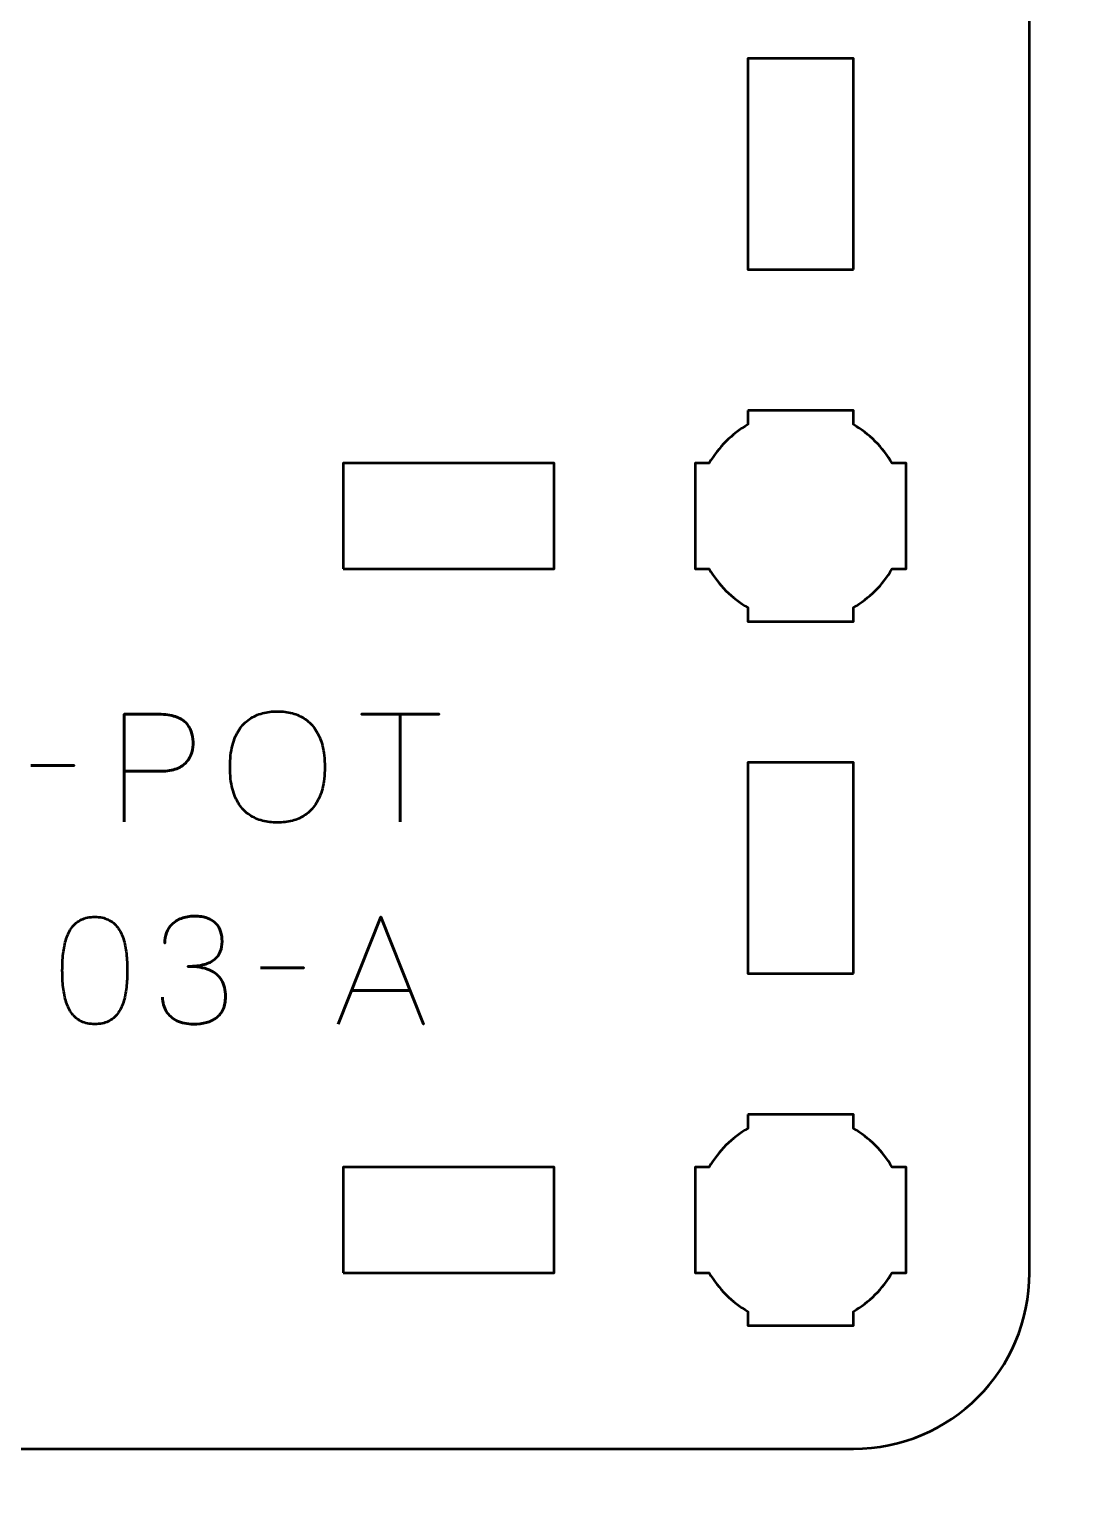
# Model space of a CAD drawing. Header units: centimetres. Extents: x -21 to 0, y -29.7 to 0.
# Drawn here: x -17.891 to -14.947, y -13.8 to -9.618 of the extents above; entities that cross this region are included whole.
import ezdxf

# ---------------------------------------------------------------- set-up
doc = ezdxf.new("R2010")
doc.units = ezdxf.units.CM
doc.header["$MEASUREMENT"] = 0
doc.layers.add('Layer 1', color=7, linetype='Continuous')

msp = doc.modelspace()

# ---------------------------------------------------------------- linework, layer by layer
at = {"layer": 'Layer 1', "color": 1, "lineweight": 53}
msp.add_open_spline([(-21.00003, -29.19995), (-21.00003, -29.19995), (-21.00003, -5.29992), (-21.00003, -5.29992), (-21.00003, -5.29992), (-21.00003, -5.21709), (-20.93286, -5.14992), (-20.85003, -5.14992), (-20.85003, -5.14992), (-20.7672, -5.14992), (-20.70003, -5.08275), (-20.70003, -4.99992), (-20.70003, -4.99992), (-20.70003, -4.91709), (-20.7672, -4.84992), (-20.85003, -4.84992), (-20.85003, -4.84992), (-20.93286, -4.84992), (-21.00003, -4.78275), (-21.00003, -4.69992), (-21.00003, -4.69992), (-21.00003, -4.61709), (-20.93286, -4.54992), (-20.85003, -4.54992), (-20.85003, -4.54992), (-20.7672, -4.54992), (-20.70003, -4.48275), (-20.70003, -4.39992), (-20.70003, -4.39992), (-20.70003, -4.31709), (-20.7672, -4.24992), (-20.85003, -4.24992), (-20.85003, -4.24992), (-20.93286, -4.24992), (-21.00003, -4.18275), (-21.00003, -4.09992), (-21.00003, -4.09992), (-21.00003, -4.01709), (-20.93286, -3.94992), (-20.85003, -3.94992), (-20.85003, -3.94992), (-20.7672, -3.94992), (-20.70003, -3.88275), (-20.70003, -3.79992), (-20.70003, -3.79992), (-20.70003, -3.71709), (-20.7672, -3.64992), (-20.85003, -3.64992), (-20.85003, -3.64992), (-20.93286, -3.64992), (-21.00003, -3.58275), (-21.00003, -3.49992), (-21.00003, -3.49992), (-21.00003, -3.41709), (-20.93286, -3.34992), (-20.85003, -3.34992), (-20.85003, -3.34992), (-20.7672, -3.34992), (-20.70003, -3.28275), (-20.70003, -3.19992), (-20.70003, -3.19992), (-20.70003, -3.11709), (-20.7672, -3.04992), (-20.85003, -3.04992), (-20.85003, -3.04992), (-20.93286, -3.04992), (-21.00003, -2.98275), (-21.00003, -2.89992), (-21.00003, -2.89992), (-21.00003, -2.81709), (-20.93286, -2.74992), (-20.85003, -2.74992), (-20.85003, -2.74992), (-20.7672, -2.74992), (-20.70003, -2.68275), (-20.70003, -2.59992), (-20.70003, -2.59992), (-20.70003, -2.51709), (-20.7672, -2.44992), (-20.85003, -2.44992), (-20.85003, -2.44992), (-20.93286, -2.44992), (-21.00003, -2.38275), (-21.00003, -2.29992), (-21.00003, -2.29992), (-21.00003, -2.21709), (-20.93286, -2.14992), (-20.85003, -2.14992), (-20.85003, -2.14992), (-20.7672, -2.14992), (-20.70003, -2.08275), (-20.70003, -1.99992), (-20.70003, -1.99992), (-20.70003, -1.91709), (-20.7672, -1.84992), (-20.85003, -1.84992), (-20.85003, -1.84992), (-20.93286, -1.84992), (-21.00003, -1.78275), (-21.00003, -1.69992), (-21.00003, -1.69992), (-21.00003, -1.61709), (-20.93286, -1.54992), (-20.85003, -1.54992), (-20.85003, -1.54992), (-20.7672, -1.54992), (-20.70003, -1.48275), (-20.70003, -1.39992), (-20.70003, -1.39992), (-20.70003, -1.31709), (-20.7672, -1.24992), (-20.85003, -1.24992), (-20.85003, -1.24992), (-20.93286, -1.24992), (-21.00003, -1.18275), (-21.00003, -1.09992), (-21.00003, -1.09992), (-21.00003, -1.09992), (-21.00003, -0.49992), (-21.00003, -0.49992), (-21.00003, -0.49992), (-21.00003, -0.22295), (-20.77694, 0.00004), (-20.49994, 0.00004), (-20.49994, 0.00004), (-20.49994, 0.00004), (-0.50008, 0.00004), (-0.50008, 0.00004), (-0.50008, 0.00004), (-0.22294, 0.00004), (0.00002, -0.22295), (0.00002, -0.49992), (0.00002, -0.49992), (0.00002, -0.49992), (0.00002, -29.19995), (0.00002, -29.19995), (0.00002, -29.19995), (0.00002, -29.47695), (-0.22294, -29.70004), (-0.50008, -29.70004), (-0.50008, -29.70004), (-0.50008, -29.70004), (-20.49994, -29.70004), (-20.49994, -29.70004), (-20.49994, -29.70004), (-20.77694, -29.70004), (-21.00003, -29.47695), (-21.00003, -29.19995)], degree=3, knots=[0, 0, 0, 0, 0.027027, 0.027027, 0.027027, 0.027027, 0.0540541, 0.0540541, 0.0540541, 0.0540541, 0.0810811, 0.0810811, 0.0810811, 0.0810811, 0.1081081, 0.1081081, 0.1081081, 0.1081081, 0.1351351, 0.1351351, 0.1351351, 0.1351351, 0.1621622, 0.1621622, 0.1621622, 0.1621622, 0.1891892, 0.1891892, 0.1891892, 0.1891892, 0.2162162, 0.2162162, 0.2162162, 0.2162162, 0.2432432, 0.2432432, 0.2432432, 0.2432432, 0.2702703, 0.2702703, 0.2702703, 0.2702703, 0.2972973, 0.2972973, 0.2972973, 0.2972973, 0.3243243, 0.3243243, 0.3243243, 0.3243243, 0.3513514, 0.3513514, 0.3513514, 0.3513514, 0.3783784, 0.3783784, 0.3783784, 0.3783784, 0.4054054, 0.4054054, 0.4054054, 0.4054054, 0.4324324, 0.4324324, 0.4324324, 0.4324324, 0.4594595, 0.4594595, 0.4594595, 0.4594595, 0.4864865, 0.4864865, 0.4864865, 0.4864865, 0.5135135, 0.5135135, 0.5135135, 0.5135135, 0.5405405, 0.5405405, 0.5405405, 0.5405405, 0.5675676, 0.5675676, 0.5675676, 0.5675676, 0.5945946, 0.5945946, 0.5945946, 0.5945946, 0.6216216, 0.6216216, 0.6216216, 0.6216216, 0.6486486, 0.6486486, 0.6486486, 0.6486486, 0.6756757, 0.6756757, 0.6756757, 0.6756757, 0.7027027, 0.7027027, 0.7027027, 0.7027027, 0.7297297, 0.7297297, 0.7297297, 0.7297297, 0.7567568, 0.7567568, 0.7567568, 0.7567568, 0.7837838, 0.7837838, 0.7837838, 0.7837838, 0.8108108, 0.8108108, 0.8108108, 0.8108108, 0.8378378, 0.8378378, 0.8378378, 0.8378378, 0.8648649, 0.8648649, 0.8648649, 0.8648649, 0.8918919, 0.8918919, 0.8918919, 0.8918919, 0.9189189, 0.9189189, 0.9189189, 0.9189189, 0.9459459, 0.9459459, 0.9459459, 0.9459459, 0.972973, 0.972973, 0.972973, 0.972973, 1, 1, 1, 1], dxfattribs=at)
at = {"layer": 'Layer 1', "color": 3, "lineweight": 53}
msp.add_open_spline([(-19.85004, -13.64999), (-20.1271, -13.64991), (-20.34998, -13.42684), (-20.34998, -13.14989), (-20.34998, -13.14989), (-20.34998, -10.3833), (-20.34998, -7.61668), (-20.34998, -4.85009), (-20.34998, -4.85009), (-20.34998, -4.57309), (-20.12689, -4.34999), (-19.84989, -4.34999), (-19.84989, -4.34999), (-19.84989, -4.34999), (-15.55003, -4.34999), (-15.55003, -4.34999), (-15.55003, -4.34999), (-15.2729, -4.34999), (-15.04994, -4.57309), (-15.04994, -4.85009), (-15.04994, -4.85009), (-15.04994, -7.61668), (-15.04994, -10.3833), (-15.04994, -13.14989), (-15.04994, -13.14989), (-15.04994, -13.42689), (-15.27303, -13.64999), (-15.55003, -13.64999), (-15.55003, -13.64999), (-15.55003, -13.64999), (-19.85004, -13.64999), (-19.85004, -13.64999)], degree=3, knots=[0, 0, 0, 0, 0.125, 0.125, 0.125, 0.125, 0.25, 0.25, 0.25, 0.25, 0.375, 0.375, 0.375, 0.375, 0.5, 0.5, 0.5, 0.5, 0.625, 0.625, 0.625, 0.625, 0.75, 0.75, 0.75, 0.75, 0.875, 0.875, 0.875, 0.875, 1, 1, 1, 1], dxfattribs=at)
at = {"layer": 'Layer 1', "lineweight": 53}
for points, knots in [([(-15.55003, -10.29994), (-15.55003, -10.29994), (-15.85004, -10.29994), (-15.85004, -10.29994), (-15.85004, -10.29994), (-15.85004, -10.29994), (-15.85004, -9.69995), (-15.85004, -9.69995), (-15.85004, -9.69995), (-15.85004, -9.69995), (-15.55003, -9.69995), (-15.55003, -9.69995), (-15.55003, -9.69995), (-15.55003, -9.69995), (-15.55003, -10.29994), (-15.55003, -10.29994)], [0, 0, 0, 0, 0.25, 0.25, 0.25, 0.25, 0.5, 0.5, 0.5, 0.5, 0.75, 0.75, 0.75, 0.75, 1, 1, 1, 1]), ([(-15.85003, -10.70004), (-15.85003, -10.70004), (-15.70151, -10.70004), (-15.70151, -10.70004), (-15.70151, -10.70004), (-15.70151, -10.70004), (-15.69996, -10.70002), (-15.69996, -10.70002), (-15.69996, -10.70002), (-15.69996, -10.70002), (-15.69841, -10.70004), (-15.69841, -10.70004), (-15.69841, -10.70004), (-15.69841, -10.70004), (-15.55003, -10.70004), (-15.55003, -10.70004), (-15.55003, -10.70004), (-15.55003, -10.70004), (-15.55003, -10.74013), (-15.55003, -10.74013), (-15.55003, -10.74013), (-15.50446, -10.76648), (-15.46648, -10.80448), (-15.44012, -10.85003), (-15.44012, -10.85003), (-15.44012, -10.85003), (-15.40003, -10.85003), (-15.40003, -10.85003), (-15.40003, -10.85003), (-15.40003, -10.85003), (-15.40003, -10.99408), (-15.40003, -10.99408), (-15.40003, -10.99408), (-15.40003, -10.99408), (-15.39997, -11.00002), (-15.39997, -11.00002), (-15.39997, -11.00002), (-15.39997, -11.00002), (-15.40003, -11.00596), (-15.40003, -11.00596), (-15.40003, -11.00596), (-15.40003, -11.00596), (-15.40003, -11.15003), (-15.40003, -11.15003), (-15.40003, -11.15003), (-15.40003, -11.15003), (-15.4401, -11.15003), (-15.4401, -11.15003), (-15.4401, -11.15003), (-15.46646, -11.1956), (-15.50445, -11.23359), (-15.55003, -11.25993), (-15.55003, -11.25993), (-15.55003, -11.25993), (-15.55003, -11.30003), (-15.55003, -11.30003), (-15.55003, -11.30003), (-15.55003, -11.30003), (-15.85003, -11.30003), (-15.85003, -11.30003), (-15.85003, -11.30003), (-15.85003, -11.30003), (-15.85003, -11.25984), (-15.85003, -11.25984), (-15.85003, -11.25984), (-15.89553, -11.2335), (-15.93347, -11.19554), (-15.95981, -11.15003), (-15.95981, -11.15003), (-15.95981, -11.15003), (-16.00002, -11.15003), (-16.00002, -11.15003), (-16.00002, -11.15003), (-16.00002, -11.15003), (-16.00002, -10.85003), (-16.00002, -10.85003), (-16.00002, -10.85003), (-16.00002, -10.85003), (-15.95979, -10.85003), (-15.95979, -10.85003), (-15.95979, -10.85003), (-15.93345, -10.80453), (-15.89552, -10.76657), (-15.85003, -10.74023), (-15.85003, -10.74023), (-15.85003, -10.74023), (-15.85003, -10.70004), (-15.85003, -10.70004)], [0, 0, 0, 0, 0.0454545, 0.0454545, 0.0454545, 0.0454545, 0.0909091, 0.0909091, 0.0909091, 0.0909091, 0.1363636, 0.1363636, 0.1363636, 0.1363636, 0.1818182, 0.1818182, 0.1818182, 0.1818182, 0.2272727, 0.2272727, 0.2272727, 0.2272727, 0.2727273, 0.2727273, 0.2727273, 0.2727273, 0.3181818, 0.3181818, 0.3181818, 0.3181818, 0.3636364, 0.3636364, 0.3636364, 0.3636364, 0.4090909, 0.4090909, 0.4090909, 0.4090909, 0.4545455, 0.4545455, 0.4545455, 0.4545455, 0.5, 0.5, 0.5, 0.5, 0.5454545, 0.5454545, 0.5454545, 0.5454545, 0.5909091, 0.5909091, 0.5909091, 0.5909091, 0.6363636, 0.6363636, 0.6363636, 0.6363636, 0.6818182, 0.6818182, 0.6818182, 0.6818182, 0.7272727, 0.7272727, 0.7272727, 0.7272727, 0.7727273, 0.7727273, 0.7727273, 0.7727273, 0.8181818, 0.8181818, 0.8181818, 0.8181818, 0.8636364, 0.8636364, 0.8636364, 0.8636364, 0.9090909, 0.9090909, 0.9090909, 0.9090909, 0.9545455, 0.9545455, 0.9545455, 0.9545455, 1, 1, 1, 1]), ([(-17.00003, -11.14994), (-17.00003, -11.14994), (-17.00003, -10.84993), (-17.00003, -10.84993), (-17.00003, -10.84993), (-17.00003, -10.84993), (-16.40004, -10.84993), (-16.40004, -10.84993), (-16.40004, -10.84993), (-16.40004, -10.84993), (-16.40004, -11.14994), (-16.40004, -11.14994), (-16.40004, -11.14994), (-16.40004, -11.14994), (-17.00003, -11.14994), (-17.00003, -11.14994)], [0, 0, 0, 0, 0.25, 0.25, 0.25, 0.25, 0.5, 0.5, 0.5, 0.5, 0.75, 0.75, 0.75, 0.75, 1, 1, 1, 1]), ([(-15.55003, -12.29994), (-15.55003, -12.29994), (-15.85004, -12.29994), (-15.85004, -12.29994), (-15.85004, -12.29994), (-15.85004, -12.29994), (-15.85004, -11.69995), (-15.85004, -11.69995), (-15.85004, -11.69995), (-15.85004, -11.69995), (-15.55003, -11.69995), (-15.55003, -11.69995), (-15.55003, -11.69995), (-15.55003, -11.69995), (-15.55003, -12.29994), (-15.55003, -12.29994)], [0, 0, 0, 0, 0.25, 0.25, 0.25, 0.25, 0.5, 0.5, 0.5, 0.5, 0.75, 0.75, 0.75, 0.75, 1, 1, 1, 1]), ([(-15.85003, -12.70004), (-15.85003, -12.70004), (-15.70151, -12.70004), (-15.70151, -12.70004), (-15.70151, -12.70004), (-15.70151, -12.70004), (-15.69996, -12.70002), (-15.69996, -12.70002), (-15.69996, -12.70002), (-15.69996, -12.70002), (-15.69841, -12.70004), (-15.69841, -12.70004), (-15.69841, -12.70004), (-15.69841, -12.70004), (-15.55003, -12.70004), (-15.55003, -12.70004), (-15.55003, -12.70004), (-15.55003, -12.70004), (-15.55003, -12.74013), (-15.55003, -12.74013), (-15.55003, -12.74013), (-15.50446, -12.76648), (-15.46648, -12.80448), (-15.44012, -12.85003), (-15.44012, -12.85003), (-15.44012, -12.85003), (-15.40003, -12.85003), (-15.40003, -12.85003), (-15.40003, -12.85003), (-15.40003, -12.85003), (-15.40003, -12.99408), (-15.40003, -12.99408), (-15.40003, -12.99408), (-15.40003, -12.99408), (-15.39997, -13.00002), (-15.39997, -13.00002), (-15.39997, -13.00002), (-15.39997, -13.00002), (-15.40003, -13.00596), (-15.40003, -13.00596), (-15.40003, -13.00596), (-15.40003, -13.00596), (-15.40003, -13.15003), (-15.40003, -13.15003), (-15.40003, -13.15003), (-15.40003, -13.15003), (-15.4401, -13.15003), (-15.4401, -13.15003), (-15.4401, -13.15003), (-15.46646, -13.1956), (-15.50445, -13.23359), (-15.55003, -13.25993), (-15.55003, -13.25993), (-15.55003, -13.25993), (-15.55003, -13.30003), (-15.55003, -13.30003), (-15.55003, -13.30003), (-15.55003, -13.30003), (-15.85003, -13.30003), (-15.85003, -13.30003), (-15.85003, -13.30003), (-15.85003, -13.30003), (-15.85003, -13.25984), (-15.85003, -13.25984), (-15.85003, -13.25984), (-15.89553, -13.2335), (-15.93347, -13.19554), (-15.95981, -13.15003), (-15.95981, -13.15003), (-15.95981, -13.15003), (-16.00002, -13.15003), (-16.00002, -13.15003), (-16.00002, -13.15003), (-16.00002, -13.15003), (-16.00002, -12.85003), (-16.00002, -12.85003), (-16.00002, -12.85003), (-16.00002, -12.85003), (-15.95979, -12.85003), (-15.95979, -12.85003), (-15.95979, -12.85003), (-15.93345, -12.80453), (-15.89552, -12.76657), (-15.85003, -12.74023), (-15.85003, -12.74023), (-15.85003, -12.74023), (-15.85003, -12.70004), (-15.85003, -12.70004)], [0, 0, 0, 0, 0.0454545, 0.0454545, 0.0454545, 0.0454545, 0.0909091, 0.0909091, 0.0909091, 0.0909091, 0.1363636, 0.1363636, 0.1363636, 0.1363636, 0.1818182, 0.1818182, 0.1818182, 0.1818182, 0.2272727, 0.2272727, 0.2272727, 0.2272727, 0.2727273, 0.2727273, 0.2727273, 0.2727273, 0.3181818, 0.3181818, 0.3181818, 0.3181818, 0.3636364, 0.3636364, 0.3636364, 0.3636364, 0.4090909, 0.4090909, 0.4090909, 0.4090909, 0.4545455, 0.4545455, 0.4545455, 0.4545455, 0.5, 0.5, 0.5, 0.5, 0.5454545, 0.5454545, 0.5454545, 0.5454545, 0.5909091, 0.5909091, 0.5909091, 0.5909091, 0.6363636, 0.6363636, 0.6363636, 0.6363636, 0.6818182, 0.6818182, 0.6818182, 0.6818182, 0.7272727, 0.7272727, 0.7272727, 0.7272727, 0.7727273, 0.7727273, 0.7727273, 0.7727273, 0.8181818, 0.8181818, 0.8181818, 0.8181818, 0.8636364, 0.8636364, 0.8636364, 0.8636364, 0.9090909, 0.9090909, 0.9090909, 0.9090909, 0.9545455, 0.9545455, 0.9545455, 0.9545455, 1, 1, 1, 1]), ([(-17.00003, -13.14994), (-17.00003, -13.14994), (-17.00003, -12.84993), (-17.00003, -12.84993), (-17.00003, -12.84993), (-17.00003, -12.84993), (-16.40004, -12.84993), (-16.40004, -12.84993), (-16.40004, -12.84993), (-16.40004, -12.84993), (-16.40004, -13.14994), (-16.40004, -13.14994), (-16.40004, -13.14994), (-16.40004, -13.14994), (-17.00003, -13.14994), (-17.00003, -13.14994)], [0, 0, 0, 0, 0.25, 0.25, 0.25, 0.25, 0.5, 0.5, 0.5, 0.5, 0.75, 0.75, 0.75, 0.75, 1, 1, 1, 1])]:
    msp.add_open_spline(points, degree=3, knots=knots, dxfattribs=at)
at = {"layer": 'Layer 1', "color": 5, "lineweight": 53}
for points, knots in [([(-17.62189, -11.8684), (-17.62189, -11.8684), (-17.62189, -11.56318), (-17.62189, -11.56318), (-17.62189, -11.56318), (-17.62189, -11.56318), (-17.52452, -11.56318), (-17.52452, -11.56318), (-17.52452, -11.56318), (-17.50505, -11.56325), (-17.48904, -11.56544), (-17.47641, -11.56967), (-17.47641, -11.56967), (-17.46385, -11.57383), (-17.45397, -11.57962), (-17.44684, -11.58696), (-17.44684, -11.58696), (-17.43972, -11.59422), (-17.43464, -11.60255), (-17.43153, -11.61193), (-17.43153, -11.61193), (-17.4285, -11.62132), (-17.42674, -11.63112), (-17.42631, -11.6415), (-17.42631, -11.6415), (-17.42582, -11.65187), (-17.42702, -11.66203), (-17.42984, -11.6719), (-17.42984, -11.6719), (-17.43273, -11.68178), (-17.4376, -11.69074), (-17.44459, -11.69879), (-17.44459, -11.69879), (-17.4515, -11.70683), (-17.46088, -11.71325), (-17.47267, -11.71798), (-17.47267, -11.71798), (-17.48445, -11.72277), (-17.49905, -11.72517), (-17.51648, -11.72531), (-17.51648, -11.72531), (-17.51648, -11.72531), (-17.62189, -11.72531), (-17.62189, -11.72531), (-17.62189, -11.72531), (-17.62189, -11.72531), (-17.51648, -11.72531), (-17.51648, -11.72531), (-17.51648, -11.72531), (-17.49941, -11.72517), (-17.48494, -11.72277), (-17.47323, -11.71798), (-17.47323, -11.71798), (-17.46145, -11.71325), (-17.45206, -11.70683), (-17.44501, -11.69879), (-17.44501, -11.69879), (-17.43802, -11.69074), (-17.43301, -11.68178), (-17.43005, -11.6719), (-17.43005, -11.6719), (-17.42709, -11.66203), (-17.42582, -11.65187), (-17.42631, -11.6415), (-17.42631, -11.6415), (-17.42674, -11.63112), (-17.4285, -11.62132), (-17.43167, -11.61193), (-17.43167, -11.61193), (-17.43478, -11.60255), (-17.44, -11.59422), (-17.44713, -11.58696), (-17.44713, -11.58696), (-17.45432, -11.57962), (-17.4642, -11.57383), (-17.47676, -11.56967), (-17.47676, -11.56967), (-17.48939, -11.56544), (-17.50526, -11.56325), (-17.52452, -11.56318), (-17.52452, -11.56318), (-17.52452, -11.56318), (-17.62189, -11.56318), (-17.62189, -11.56318), (-17.62189, -11.56318), (-17.62189, -11.56318), (-17.62189, -11.8684), (-17.62189, -11.8684)], [0, 0, 0, 0, 0.0454545, 0.0454545, 0.0454545, 0.0454545, 0.0909091, 0.0909091, 0.0909091, 0.0909091, 0.1363636, 0.1363636, 0.1363636, 0.1363636, 0.1818182, 0.1818182, 0.1818182, 0.1818182, 0.2272727, 0.2272727, 0.2272727, 0.2272727, 0.2727273, 0.2727273, 0.2727273, 0.2727273, 0.3181818, 0.3181818, 0.3181818, 0.3181818, 0.3636364, 0.3636364, 0.3636364, 0.3636364, 0.4090909, 0.4090909, 0.4090909, 0.4090909, 0.4545455, 0.4545455, 0.4545455, 0.4545455, 0.5, 0.5, 0.5, 0.5, 0.5454545, 0.5454545, 0.5454545, 0.5454545, 0.5909091, 0.5909091, 0.5909091, 0.5909091, 0.6363636, 0.6363636, 0.6363636, 0.6363636, 0.6818182, 0.6818182, 0.6818182, 0.6818182, 0.7272727, 0.7272727, 0.7272727, 0.7272727, 0.7727273, 0.7727273, 0.7727273, 0.7727273, 0.8181818, 0.8181818, 0.8181818, 0.8181818, 0.8636364, 0.8636364, 0.8636364, 0.8636364, 0.9090909, 0.9090909, 0.9090909, 0.9090909, 0.9545455, 0.9545455, 0.9545455, 0.9545455, 1, 1, 1, 1]), ([(-17.18671, -11.87094), (-17.17182, -11.87101), (-17.15771, -11.86925), (-17.14424, -11.86579), (-17.14424, -11.86579), (-17.13083, -11.86226), (-17.11856, -11.85676), (-17.10734, -11.84914), (-17.10734, -11.84914), (-17.09612, -11.84159), (-17.08638, -11.83164), (-17.07813, -11.81936), (-17.07813, -11.81936), (-17.06987, -11.80709), (-17.06352, -11.7922), (-17.05901, -11.7747), (-17.05901, -11.7747), (-17.05442, -11.75721), (-17.05216, -11.73681), (-17.05209, -11.71346), (-17.05209, -11.71346), (-17.05216, -11.69011), (-17.05442, -11.66972), (-17.05901, -11.65215), (-17.05901, -11.65215), (-17.06352, -11.63458), (-17.06987, -11.61962), (-17.07813, -11.60728), (-17.07813, -11.60728), (-17.08638, -11.59493), (-17.09612, -11.58491), (-17.10734, -11.57722), (-17.10734, -11.57722), (-17.11856, -11.56953), (-17.13083, -11.56396), (-17.14424, -11.56036), (-17.14424, -11.56036), (-17.15771, -11.55683), (-17.17182, -11.55507), (-17.18671, -11.55514), (-17.18671, -11.55514), (-17.2016, -11.55507), (-17.21571, -11.55683), (-17.22919, -11.56036), (-17.22919, -11.56036), (-17.24259, -11.56396), (-17.25487, -11.56953), (-17.26609, -11.57722), (-17.26609, -11.57722), (-17.2773, -11.58491), (-17.28704, -11.59493), (-17.2953, -11.60728), (-17.2953, -11.60728), (-17.30355, -11.61962), (-17.3099, -11.63458), (-17.31442, -11.65215), (-17.31442, -11.65215), (-17.319, -11.66972), (-17.32126, -11.69011), (-17.32133, -11.71346), (-17.32133, -11.71346), (-17.32126, -11.73681), (-17.319, -11.75721), (-17.31442, -11.7747), (-17.31442, -11.7747), (-17.3099, -11.7922), (-17.30355, -11.80709), (-17.2953, -11.81936), (-17.2953, -11.81936), (-17.28704, -11.83164), (-17.2773, -11.84159), (-17.26609, -11.84914), (-17.26609, -11.84914), (-17.25487, -11.85676), (-17.24259, -11.86226), (-17.22919, -11.86579), (-17.22919, -11.86579), (-17.21571, -11.86925), (-17.2016, -11.87101), (-17.18671, -11.87094)], [0, 0, 0, 0, 0.05, 0.05, 0.05, 0.05, 0.1, 0.1, 0.1, 0.1, 0.15, 0.15, 0.15, 0.15, 0.2, 0.2, 0.2, 0.2, 0.25, 0.25, 0.25, 0.25, 0.3, 0.3, 0.3, 0.3, 0.35, 0.35, 0.35, 0.35, 0.4, 0.4, 0.4, 0.4, 0.45, 0.45, 0.45, 0.45, 0.5, 0.5, 0.5, 0.5, 0.55, 0.55, 0.55, 0.55, 0.6, 0.6, 0.6, 0.6, 0.65, 0.65, 0.65, 0.65, 0.7, 0.7, 0.7, 0.7, 0.75, 0.75, 0.75, 0.75, 0.8, 0.8, 0.8, 0.8, 0.85, 0.85, 0.85, 0.85, 0.9, 0.9, 0.9, 0.9, 0.95, 0.95, 0.95, 0.95, 1, 1, 1, 1]), ([(-17.18671, -11.87094), (-17.17182, -11.87101), (-17.15771, -11.86925), (-17.14424, -11.86579), (-17.14424, -11.86579), (-17.13083, -11.86226), (-17.11856, -11.85676), (-17.10734, -11.84914), (-17.10734, -11.84914), (-17.09612, -11.84159), (-17.08638, -11.83164), (-17.07813, -11.81936), (-17.07813, -11.81936), (-17.06987, -11.80709), (-17.06352, -11.7922), (-17.05901, -11.7747), (-17.05901, -11.7747), (-17.05442, -11.75721), (-17.05216, -11.73681), (-17.05209, -11.71346), (-17.05209, -11.71346), (-17.05216, -11.69011), (-17.05442, -11.66972), (-17.05901, -11.65215), (-17.05901, -11.65215), (-17.06352, -11.63458), (-17.06987, -11.61962), (-17.07813, -11.60728), (-17.07813, -11.60728), (-17.08638, -11.59493), (-17.09612, -11.58491), (-17.10734, -11.57722), (-17.10734, -11.57722), (-17.11856, -11.56953), (-17.13083, -11.56396), (-17.14424, -11.56036), (-17.14424, -11.56036), (-17.15771, -11.55683), (-17.17182, -11.55507), (-17.18671, -11.55514), (-17.18671, -11.55514), (-17.2016, -11.55507), (-17.21571, -11.55683), (-17.22919, -11.56036), (-17.22919, -11.56036), (-17.24259, -11.56396), (-17.25487, -11.56953), (-17.26609, -11.57722), (-17.26609, -11.57722), (-17.2773, -11.58491), (-17.28704, -11.59493), (-17.2953, -11.60728), (-17.2953, -11.60728), (-17.30355, -11.61962), (-17.3099, -11.63458), (-17.31442, -11.65215), (-17.31442, -11.65215), (-17.319, -11.66972), (-17.32126, -11.69011), (-17.32133, -11.71346), (-17.32133, -11.71346), (-17.32126, -11.73681), (-17.319, -11.75721), (-17.31442, -11.7747), (-17.31442, -11.7747), (-17.3099, -11.7922), (-17.30355, -11.80709), (-17.2953, -11.81936), (-17.2953, -11.81936), (-17.28704, -11.83164), (-17.2773, -11.84159), (-17.26609, -11.84914), (-17.26609, -11.84914), (-17.25487, -11.85676), (-17.24259, -11.86226), (-17.22919, -11.86579), (-17.22919, -11.86579), (-17.21571, -11.86925), (-17.2016, -11.87101), (-17.18671, -11.87094)], [0, 0, 0, 0, 0.05, 0.05, 0.05, 0.05, 0.1, 0.1, 0.1, 0.1, 0.15, 0.15, 0.15, 0.15, 0.2, 0.2, 0.2, 0.2, 0.25, 0.25, 0.25, 0.25, 0.3, 0.3, 0.3, 0.3, 0.35, 0.35, 0.35, 0.35, 0.4, 0.4, 0.4, 0.4, 0.45, 0.45, 0.45, 0.45, 0.5, 0.5, 0.5, 0.5, 0.55, 0.55, 0.55, 0.55, 0.6, 0.6, 0.6, 0.6, 0.65, 0.65, 0.65, 0.65, 0.7, 0.7, 0.7, 0.7, 0.75, 0.75, 0.75, 0.75, 0.8, 0.8, 0.8, 0.8, 0.85, 0.85, 0.85, 0.85, 0.9, 0.9, 0.9, 0.9, 0.95, 0.95, 0.95, 0.95, 1, 1, 1, 1]), ([(-16.83789, -11.8684), (-16.83789, -11.8684), (-16.83789, -11.56318), (-16.83789, -11.56318), (-16.83789, -11.56318), (-16.83789, -11.56318), (-16.94753, -11.56318), (-16.94753, -11.56318), (-16.94753, -11.56318), (-16.94753, -11.56318), (-16.7274, -11.56318), (-16.7274, -11.56318), (-16.7274, -11.56318), (-16.7274, -11.56318), (-16.83789, -11.56318), (-16.83789, -11.56318), (-16.83789, -11.56318), (-16.83789, -11.56318), (-16.83789, -11.8684), (-16.83789, -11.8684)], [0, 0, 0, 0, 0.2, 0.2, 0.2, 0.2, 0.4, 0.4, 0.4, 0.4, 0.6, 0.6, 0.6, 0.6, 0.8, 0.8, 0.8, 0.8, 1, 1, 1, 1]), ([(-17.88774, -11.7088), (-17.88774, -11.7088), (-17.76455, -11.7088), (-17.76455, -11.7088), (-17.76455, -11.7088), (-17.76455, -11.7088), (-17.88774, -11.7088), (-17.88774, -11.7088)], [0, 0, 0, 0, 0.5, 0.5, 0.5, 0.5, 1, 1, 1, 1]), ([(-17.70549, -12.44371), (-17.69068, -12.44364), (-17.67791, -12.44103), (-17.66725, -12.43595), (-17.66725, -12.43595), (-17.65667, -12.43087), (-17.64785, -12.4236), (-17.6408, -12.41436), (-17.6408, -12.41436), (-17.63381, -12.40505), (-17.62831, -12.39404), (-17.62422, -12.38134), (-17.62422, -12.38134), (-17.62019, -12.36864), (-17.6173, -12.35474), (-17.61568, -12.3395), (-17.61568, -12.3395), (-17.61398, -12.32426), (-17.61314, -12.30824), (-17.61321, -12.29131), (-17.61321, -12.29131), (-17.61314, -12.27445), (-17.61398, -12.25843), (-17.61568, -12.24326), (-17.61568, -12.24326), (-17.6173, -12.22809), (-17.62019, -12.21412), (-17.62422, -12.20142), (-17.62422, -12.20142), (-17.62831, -12.18879), (-17.63381, -12.17779), (-17.6408, -12.1684), (-17.6408, -12.1684), (-17.64785, -12.15909), (-17.65667, -12.15182), (-17.66725, -12.14674), (-17.66725, -12.14674), (-17.67791, -12.14159), (-17.69068, -12.13898), (-17.70549, -12.13891), (-17.70549, -12.13891), (-17.72031, -12.13898), (-17.73308, -12.14159), (-17.74374, -12.14674), (-17.74374, -12.14674), (-17.75432, -12.15182), (-17.76314, -12.15909), (-17.77019, -12.1684), (-17.77019, -12.1684), (-17.77718, -12.17779), (-17.78268, -12.18879), (-17.78677, -12.20142), (-17.78677, -12.20142), (-17.7908, -12.21412), (-17.79369, -12.22809), (-17.79531, -12.24326), (-17.79531, -12.24326), (-17.797, -12.25843), (-17.79785, -12.27445), (-17.79778, -12.29131), (-17.79778, -12.29131), (-17.79785, -12.30824), (-17.797, -12.32426), (-17.79531, -12.3395), (-17.79531, -12.3395), (-17.79369, -12.35474), (-17.7908, -12.36864), (-17.78677, -12.38134), (-17.78677, -12.38134), (-17.78268, -12.39404), (-17.77718, -12.40505), (-17.77019, -12.41436), (-17.77019, -12.41436), (-17.76314, -12.4236), (-17.75432, -12.43087), (-17.74374, -12.43595), (-17.74374, -12.43595), (-17.73308, -12.44103), (-17.72031, -12.44364), (-17.70549, -12.44371)], [0, 0, 0, 0, 0.05, 0.05, 0.05, 0.05, 0.1, 0.1, 0.1, 0.1, 0.15, 0.15, 0.15, 0.15, 0.2, 0.2, 0.2, 0.2, 0.25, 0.25, 0.25, 0.25, 0.3, 0.3, 0.3, 0.3, 0.35, 0.35, 0.35, 0.35, 0.4, 0.4, 0.4, 0.4, 0.45, 0.45, 0.45, 0.45, 0.5, 0.5, 0.5, 0.5, 0.55, 0.55, 0.55, 0.55, 0.6, 0.6, 0.6, 0.6, 0.65, 0.65, 0.65, 0.65, 0.7, 0.7, 0.7, 0.7, 0.75, 0.75, 0.75, 0.75, 0.8, 0.8, 0.8, 0.8, 0.85, 0.85, 0.85, 0.85, 0.9, 0.9, 0.9, 0.9, 0.95, 0.95, 0.95, 0.95, 1, 1, 1, 1]), ([(-17.70549, -12.44371), (-17.69068, -12.44364), (-17.67791, -12.44103), (-17.66725, -12.43595), (-17.66725, -12.43595), (-17.65667, -12.43087), (-17.64785, -12.4236), (-17.6408, -12.41436), (-17.6408, -12.41436), (-17.63381, -12.40505), (-17.62831, -12.39404), (-17.62422, -12.38134), (-17.62422, -12.38134), (-17.62019, -12.36864), (-17.6173, -12.35474), (-17.61568, -12.3395), (-17.61568, -12.3395), (-17.61398, -12.32426), (-17.61314, -12.30824), (-17.61321, -12.29131), (-17.61321, -12.29131), (-17.61314, -12.27445), (-17.61398, -12.25843), (-17.61568, -12.24326), (-17.61568, -12.24326), (-17.6173, -12.22809), (-17.62019, -12.21412), (-17.62422, -12.20142), (-17.62422, -12.20142), (-17.62831, -12.18879), (-17.63381, -12.17779), (-17.6408, -12.1684), (-17.6408, -12.1684), (-17.64785, -12.15909), (-17.65667, -12.15182), (-17.66725, -12.14674), (-17.66725, -12.14674), (-17.67791, -12.14159), (-17.69068, -12.13898), (-17.70549, -12.13891), (-17.70549, -12.13891), (-17.72031, -12.13898), (-17.73308, -12.14159), (-17.74374, -12.14674), (-17.74374, -12.14674), (-17.75432, -12.15182), (-17.76314, -12.15909), (-17.77019, -12.1684), (-17.77019, -12.1684), (-17.77718, -12.17779), (-17.78268, -12.18879), (-17.78677, -12.20142), (-17.78677, -12.20142), (-17.7908, -12.21412), (-17.79369, -12.22809), (-17.79531, -12.24326), (-17.79531, -12.24326), (-17.797, -12.25843), (-17.79785, -12.27445), (-17.79778, -12.29131), (-17.79778, -12.29131), (-17.79785, -12.30824), (-17.797, -12.32426), (-17.79531, -12.3395), (-17.79531, -12.3395), (-17.79369, -12.35474), (-17.7908, -12.36864), (-17.78677, -12.38134), (-17.78677, -12.38134), (-17.78268, -12.39404), (-17.77718, -12.40505), (-17.77019, -12.41436), (-17.77019, -12.41436), (-17.76314, -12.4236), (-17.75432, -12.43087), (-17.74374, -12.43595), (-17.74374, -12.43595), (-17.73308, -12.44103), (-17.72031, -12.44364), (-17.70549, -12.44371)], [0, 0, 0, 0, 0.05, 0.05, 0.05, 0.05, 0.1, 0.1, 0.1, 0.1, 0.15, 0.15, 0.15, 0.15, 0.2, 0.2, 0.2, 0.2, 0.25, 0.25, 0.25, 0.25, 0.3, 0.3, 0.3, 0.3, 0.35, 0.35, 0.35, 0.35, 0.4, 0.4, 0.4, 0.4, 0.45, 0.45, 0.45, 0.45, 0.5, 0.5, 0.5, 0.5, 0.55, 0.55, 0.55, 0.55, 0.6, 0.6, 0.6, 0.6, 0.65, 0.65, 0.65, 0.65, 0.7, 0.7, 0.7, 0.7, 0.75, 0.75, 0.75, 0.75, 0.8, 0.8, 0.8, 0.8, 0.85, 0.85, 0.85, 0.85, 0.9, 0.9, 0.9, 0.9, 0.95, 0.95, 0.95, 0.95, 1, 1, 1, 1]), ([(-17.51288, -12.36709), (-17.51281, -12.38233), (-17.50928, -12.39559), (-17.5023, -12.40709), (-17.5023, -12.40709), (-17.49531, -12.41852), (-17.48536, -12.42748), (-17.47238, -12.4339), (-17.47238, -12.4339), (-17.4594, -12.44032), (-17.44381, -12.44357), (-17.42567, -12.44371), (-17.42567, -12.44371), (-17.41206, -12.44371), (-17.39971, -12.4423), (-17.38849, -12.43934), (-17.38849, -12.43934), (-17.37734, -12.43637), (-17.36775, -12.43179), (-17.35963, -12.42551), (-17.35963, -12.42551), (-17.35152, -12.41923), (-17.34531, -12.41111), (-17.34087, -12.40124), (-17.34087, -12.40124), (-17.33649, -12.39129), (-17.33431, -12.37936), (-17.33424, -12.36539), (-17.33424, -12.36539), (-17.33416, -12.34677), (-17.33797, -12.33103), (-17.34552, -12.31826), (-17.34552, -12.31826), (-17.35307, -12.30549), (-17.36479, -12.2959), (-17.38052, -12.28934), (-17.38052, -12.28934), (-17.39625, -12.28277), (-17.41643, -12.27946), (-17.44091, -12.27946), (-17.44091, -12.27946), (-17.42264, -12.27953), (-17.40733, -12.27784), (-17.39484, -12.27438), (-17.39484, -12.27438), (-17.38242, -12.27092), (-17.37248, -12.26605), (-17.365, -12.2597), (-17.365, -12.2597), (-17.35752, -12.25342), (-17.35209, -12.24594), (-17.34884, -12.23734), (-17.34884, -12.23734), (-17.34552, -12.2288), (-17.3439, -12.21942), (-17.34397, -12.20919), (-17.34397, -12.20919), (-17.3439, -12.19895), (-17.34531, -12.1895), (-17.34813, -12.18075), (-17.34813, -12.18075), (-17.35089, -12.172), (-17.3554, -12.16431), (-17.36154, -12.15775), (-17.36154, -12.15775), (-17.36768, -12.15119), (-17.37579, -12.14604), (-17.38574, -12.14237), (-17.38574, -12.14237), (-17.39576, -12.1387), (-17.40797, -12.13687), (-17.42229, -12.1368), (-17.42229, -12.1368), (-17.43654, -12.13687), (-17.44903, -12.13898), (-17.45961, -12.14308), (-17.45961, -12.14308), (-17.47027, -12.14717), (-17.47901, -12.15274), (-17.48607, -12.15987), (-17.48607, -12.15987), (-17.49305, -12.16699), (-17.49828, -12.17511), (-17.50173, -12.18428), (-17.50173, -12.18428), (-17.50526, -12.19345), (-17.50695, -12.20319), (-17.50695, -12.21342), (-17.50695, -12.21342), (-17.50695, -12.20319), (-17.50526, -12.19345), (-17.50173, -12.18428), (-17.50173, -12.18428), (-17.49828, -12.17511), (-17.49305, -12.16699), (-17.48607, -12.15987), (-17.48607, -12.15987), (-17.47901, -12.15274), (-17.47027, -12.14717), (-17.45961, -12.14308), (-17.45961, -12.14308), (-17.44903, -12.13898), (-17.43654, -12.13687), (-17.42229, -12.1368), (-17.42229, -12.1368), (-17.40797, -12.13687), (-17.39576, -12.1387), (-17.38574, -12.14237), (-17.38574, -12.14237), (-17.37579, -12.14604), (-17.36768, -12.15119), (-17.36154, -12.15775), (-17.36154, -12.15775), (-17.3554, -12.16431), (-17.35089, -12.172), (-17.34813, -12.18075), (-17.34813, -12.18075), (-17.34531, -12.1895), (-17.3439, -12.19895), (-17.34397, -12.20919), (-17.34397, -12.20919), (-17.3439, -12.21942), (-17.34552, -12.2288), (-17.34884, -12.23734), (-17.34884, -12.23734), (-17.35209, -12.24594), (-17.35752, -12.25342), (-17.365, -12.2597), (-17.365, -12.2597), (-17.37248, -12.26605), (-17.38242, -12.27092), (-17.39484, -12.27438), (-17.39484, -12.27438), (-17.40733, -12.27784), (-17.42264, -12.27953), (-17.44091, -12.27946), (-17.44091, -12.27946), (-17.41643, -12.27946), (-17.39625, -12.28277), (-17.38052, -12.28934), (-17.38052, -12.28934), (-17.36479, -12.2959), (-17.35307, -12.30549), (-17.34552, -12.31826), (-17.34552, -12.31826), (-17.33797, -12.33103), (-17.33416, -12.34677), (-17.33424, -12.36539), (-17.33424, -12.36539), (-17.33431, -12.37936), (-17.33649, -12.39129), (-17.34087, -12.40124), (-17.34087, -12.40124), (-17.34531, -12.41111), (-17.35152, -12.41923), (-17.35963, -12.42551), (-17.35963, -12.42551), (-17.36775, -12.43179), (-17.37734, -12.43637), (-17.38849, -12.43934), (-17.38849, -12.43934), (-17.39971, -12.4423), (-17.41206, -12.44371), (-17.42567, -12.44371), (-17.42567, -12.44371), (-17.44381, -12.44357), (-17.4594, -12.44032), (-17.47238, -12.4339), (-17.47238, -12.4339), (-17.48536, -12.42748), (-17.49531, -12.41852), (-17.5023, -12.40709), (-17.5023, -12.40709), (-17.50928, -12.39559), (-17.51281, -12.38233), (-17.51288, -12.36709)], [0, 0, 0, 0, 0.0227273, 0.0227273, 0.0227273, 0.0227273, 0.0454545, 0.0454545, 0.0454545, 0.0454545, 0.0681818, 0.0681818, 0.0681818, 0.0681818, 0.0909091, 0.0909091, 0.0909091, 0.0909091, 0.1136364, 0.1136364, 0.1136364, 0.1136364, 0.1363636, 0.1363636, 0.1363636, 0.1363636, 0.1590909, 0.1590909, 0.1590909, 0.1590909, 0.1818182, 0.1818182, 0.1818182, 0.1818182, 0.2045455, 0.2045455, 0.2045455, 0.2045455, 0.2272727, 0.2272727, 0.2272727, 0.2272727, 0.25, 0.25, 0.25, 0.25, 0.2727273, 0.2727273, 0.2727273, 0.2727273, 0.2954545, 0.2954545, 0.2954545, 0.2954545, 0.3181818, 0.3181818, 0.3181818, 0.3181818, 0.3409091, 0.3409091, 0.3409091, 0.3409091, 0.3636364, 0.3636364, 0.3636364, 0.3636364, 0.3863636, 0.3863636, 0.3863636, 0.3863636, 0.4090909, 0.4090909, 0.4090909, 0.4090909, 0.4318182, 0.4318182, 0.4318182, 0.4318182, 0.4545455, 0.4545455, 0.4545455, 0.4545455, 0.4772727, 0.4772727, 0.4772727, 0.4772727, 0.5, 0.5, 0.5, 0.5, 0.5227273, 0.5227273, 0.5227273, 0.5227273, 0.5454545, 0.5454545, 0.5454545, 0.5454545, 0.5681818, 0.5681818, 0.5681818, 0.5681818, 0.5909091, 0.5909091, 0.5909091, 0.5909091, 0.6136364, 0.6136364, 0.6136364, 0.6136364, 0.6363636, 0.6363636, 0.6363636, 0.6363636, 0.6590909, 0.6590909, 0.6590909, 0.6590909, 0.6818182, 0.6818182, 0.6818182, 0.6818182, 0.7045455, 0.7045455, 0.7045455, 0.7045455, 0.7272727, 0.7272727, 0.7272727, 0.7272727, 0.75, 0.75, 0.75, 0.75, 0.7727273, 0.7727273, 0.7727273, 0.7727273, 0.7954545, 0.7954545, 0.7954545, 0.7954545, 0.8181818, 0.8181818, 0.8181818, 0.8181818, 0.8409091, 0.8409091, 0.8409091, 0.8409091, 0.8636364, 0.8636364, 0.8636364, 0.8636364, 0.8863636, 0.8863636, 0.8863636, 0.8863636, 0.9090909, 0.9090909, 0.9090909, 0.9090909, 0.9318182, 0.9318182, 0.9318182, 0.9318182, 0.9545455, 0.9545455, 0.9545455, 0.9545455, 0.9772727, 0.9772727, 0.9772727, 0.9772727, 1, 1, 1, 1]), ([(-17.0142, -12.44371), (-17.0142, -12.44371), (-16.89313, -12.13849), (-16.89313, -12.13849), (-16.89313, -12.13849), (-16.89313, -12.13849), (-16.77163, -12.44371), (-16.77163, -12.44371), (-16.77163, -12.44371), (-16.77163, -12.44371), (-16.89313, -12.13849), (-16.89313, -12.13849), (-16.89313, -12.13849), (-16.89313, -12.13849), (-17.0142, -12.44371), (-17.0142, -12.44371)], [0, 0, 0, 0, 0.25, 0.25, 0.25, 0.25, 0.5, 0.5, 0.5, 0.5, 0.75, 0.75, 0.75, 0.75, 1, 1, 1, 1]), ([(-17.23433, -12.28411), (-17.23433, -12.28411), (-17.11114, -12.28411), (-17.11114, -12.28411), (-17.11114, -12.28411), (-17.11114, -12.28411), (-17.23433, -12.28411), (-17.23433, -12.28411)], [0, 0, 0, 0, 0.5, 0.5, 0.5, 0.5, 1, 1, 1, 1]), ([(-16.9761, -12.34761), (-16.9761, -12.34761), (-16.81016, -12.34761), (-16.81016, -12.34761), (-16.81016, -12.34761), (-16.81016, -12.34761), (-16.9761, -12.34761), (-16.9761, -12.34761)], [0, 0, 0, 0, 0.5, 0.5, 0.5, 0.5, 1, 1, 1, 1])]:
    msp.add_open_spline(points, degree=3, knots=knots, dxfattribs=at)

doc.saveas('drawing.dxf')
